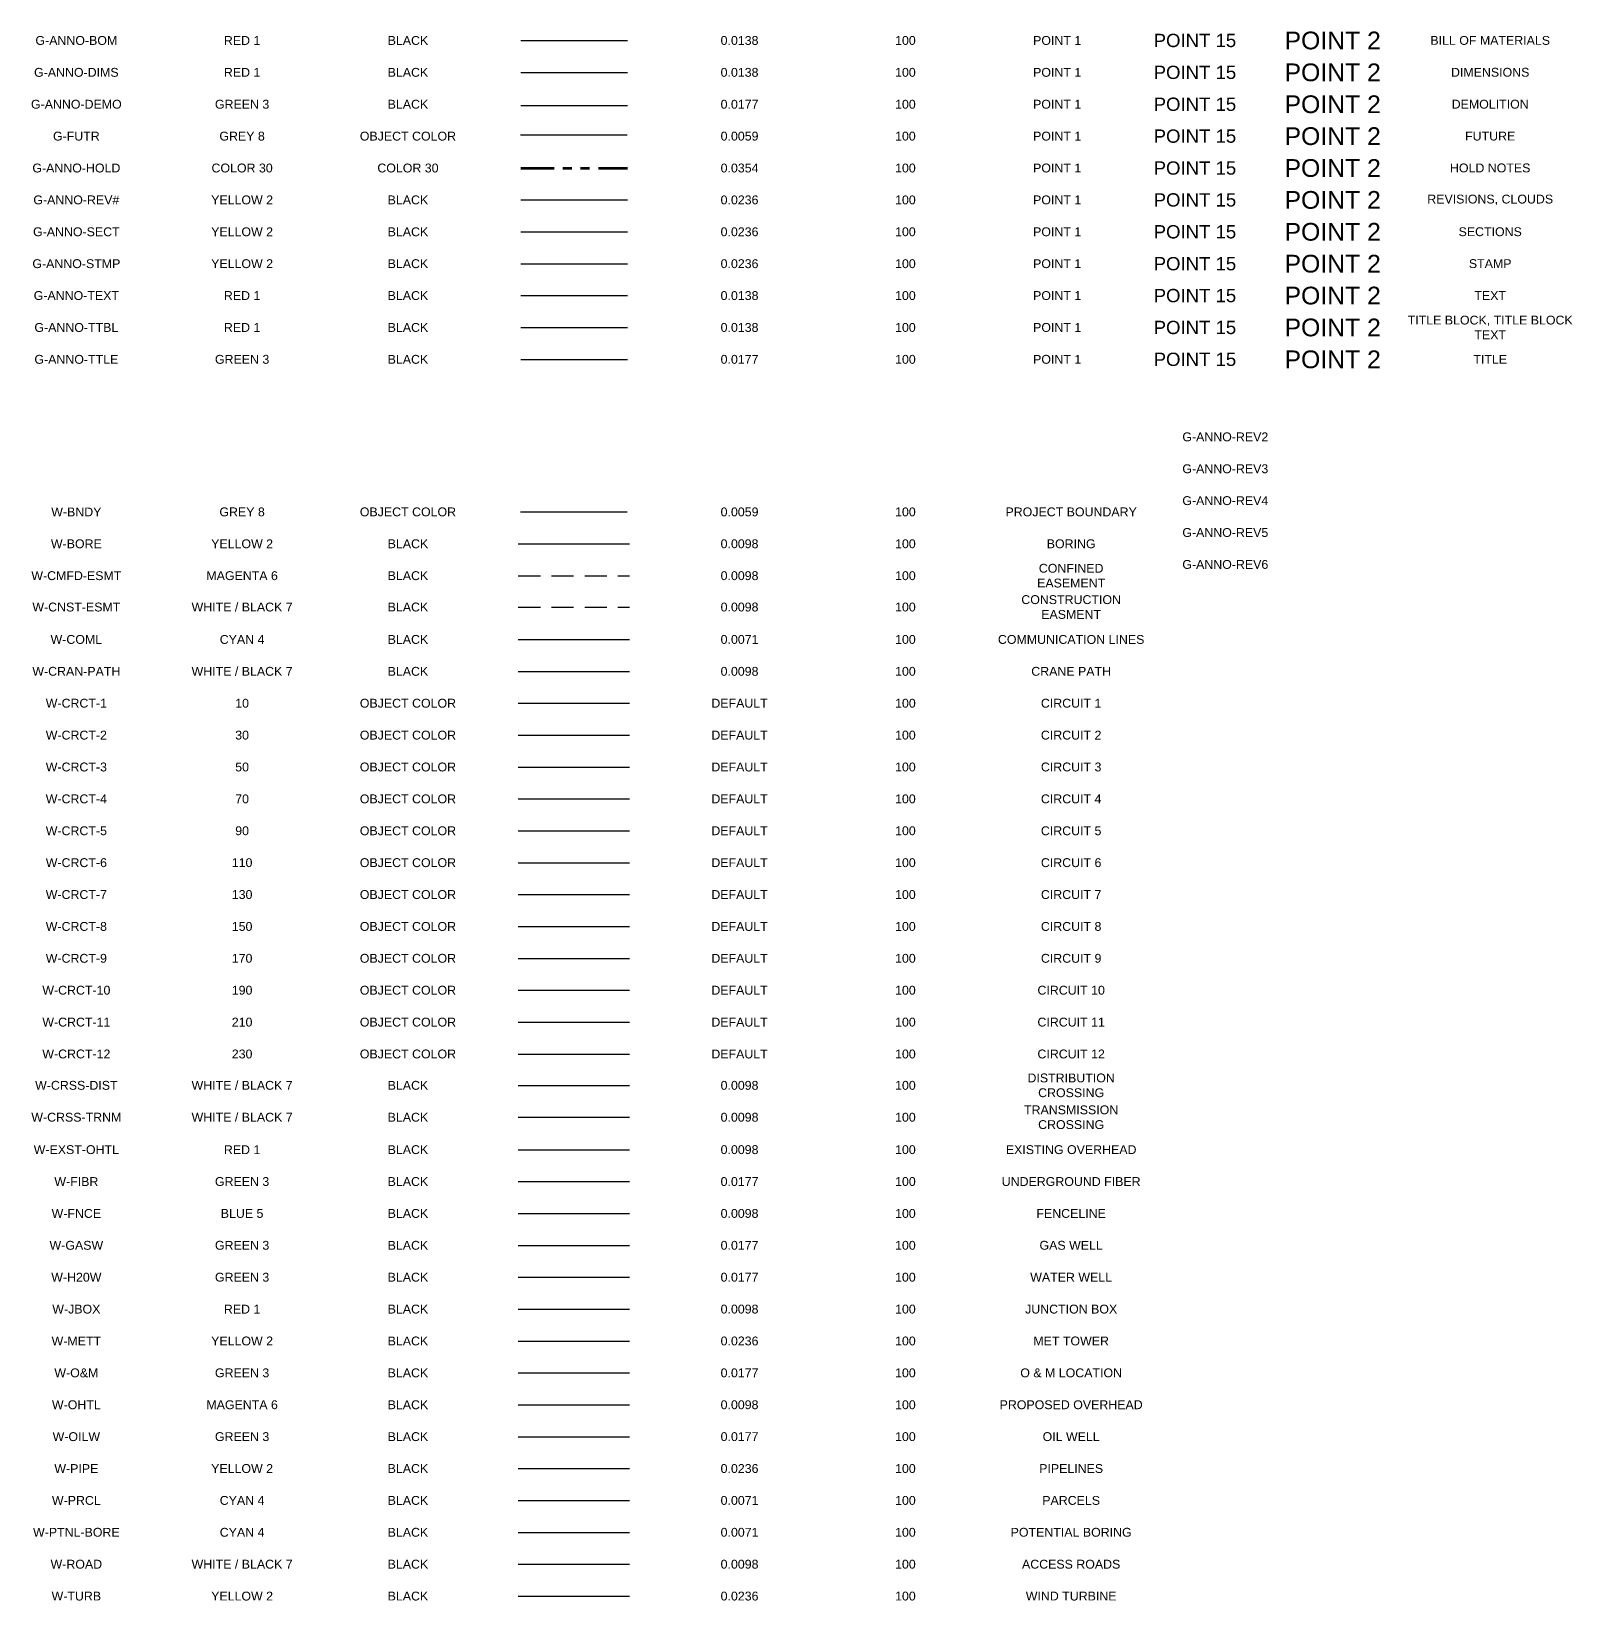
# Model space of a CAD drawing. Header units: inches. Extents: x -23.8 to 31, y -17.1 to 50.4.
# Drawn here: x -20.29 to -2.9, y 18.36 to 36.07 of the extents above; entities that cross this region are included whole.
import ezdxf
from ezdxf.enums import TextEntityAlignment as Align

# ---------------------------------------------------------------- set-up
doc = ezdxf.new("R2010")
doc.units = ezdxf.units.IN
doc.header["$MEASUREMENT"] = 0
doc.linetypes.add('DASHED2', pattern=[0.375, 0.25, -0.125])
doc.linetypes.add('PHANTOM4', pattern=[0.6875, 0.3125, 0.0625, -0.0625, 0.0625, -0.0625, 0.0625, -0.0625])
for name, color, linetype in [('G-ANNO-BOM', 1, 'Continuous'), ('G-ANNO-DEMO', 3, 'Continuous'), ('G-ANNO-DIMS', 1, 'Continuous'), ('G-ANNO-REV1', 2, 'Continuous'), ('G-ANNO-REV2', 2, 'Continuous'), ('G-ANNO-REV3', 2, 'Continuous'), ('G-ANNO-REV4', 2, 'Continuous'), ('G-ANNO-REV5', 2, 'Continuous'), ('G-ANNO-REV6', 2, 'Continuous'), ('G-ANNO-SECT', 2, 'Continuous'), ('G-ANNO-STMP', 2, 'Continuous'), ('G-ANNO-TEXT', 1, 'Continuous'), ('G-ANNO-TTBL', 1, 'Continuous'), ('G-ANNO-TTLE', 3, 'Continuous'), ('G-FUTR', 8, 'Continuous'), ('W-BNDY', 8, 'Continuous'), ('W-BORE', 2, 'Continuous'), ('W-CNFD-ESMT', 6, 'DASHED2'), ('W-CNST-ESMT', 7, 'DASHED2'), ('W-COML', 4, 'COMMUNICATION'), ('W-CRAN-PATH', 7, 'CRANE'), ('W-CRCT-1', 10, 'CIRCUIT 1'), ('W-CRCT-10', 190, 'CIRCUIT 10'), ('W-CRCT-11', 210, 'CIRCUIT 11'), ('W-CRCT-12', 230, 'CIRCUIT 12'), ('W-CRCT-2', 30, 'CIRCUIT 2'), ('W-CRCT-3', 50, 'CIRCUIT 3'), ('W-CRCT-4', 70, 'CIRCUIT 4'), ('W-CRCT-5', 90, 'CIRCUIT 5'), ('W-CRCT-6', 110, 'CIRCUIT 6'), ('W-CRCT-7', 130, 'CIRCUIT 7'), ('W-CRCT-8', 150, 'CIRCUIT 8'), ('W-CRCT-9', 170, 'CIRCUIT 9'), ('W-CRSS-DIST', 7, 'Continuous'), ('W-CRSS-TRNM', 7, 'Continuous'), ('W-EXST-OHTL', 1, 'EXISTING OH'), ('W-FIBR', 3, 'UG FIBER'), ('W-FNCE', 5, 'FENCELINE1'), ('W-GASW', 3, 'Continuous'), ('W-H20W', 3, 'Continuous'), ('W-JBOX', 1, 'Continuous'), ('W-METT', 2, 'Continuous'), ('W-O&M', 3, 'Continuous'), ('W-OHTL', 6, 'OVERHEAD'), ('W-OILW', 3, 'Continuous'), ('W-PIPE', 2, 'PIPELINE'), ('W-PRCL', 4, 'Continuous'), ('W-PTNL-BORE', 4, 'Continuous'), ('W-ROAD', 7, 'Continuous'), ('W-TURB', 2, 'Continuous')]:
    doc.layers.add(name, color=color, linetype=linetype)
doc.layers.add('G-ANNO-HOLD', color=30, linetype='PHANTOM4', lineweight=90)
doc.styles.add('NEI-A', font='Arial.ttf')
doc.styles.get("Standard").update_dxf_attribs({"font": 'Arial.ttf'})
doc.linetypes.add('CIRCUIT 1', pattern='A,0.45,-0.25,["C1",Standard,S=0.1,R=0,X=-0.15,Y=-0.05],-0.1', length=0.8)
doc.linetypes.add('CIRCUIT 10', pattern='A,0.4,-0.25,["C10",Standard,S=0.1,R=0,X=-0.2,Y=-0.05],-0.1', length=0.75)
doc.linetypes.add('CIRCUIT 11', pattern='A,0.4,-0.25,["C11",Standard,S=0.1,R=0,X=-0.2,Y=-0.05],-0.1', length=0.75)
doc.linetypes.add('CIRCUIT 12', pattern='A,0.4,-0.25,["C12",Standard,S=0.1,R=0,X=-0.2,Y=-0.05],-0.1', length=0.75)
doc.linetypes.add('CIRCUIT 2', pattern='A,0.45,-0.25,["C2",Standard,S=0.1,R=0,X=-0.15,Y=-0.05],-0.1', length=0.8)
doc.linetypes.add('CIRCUIT 3', pattern='A,0.45,-0.25,["C3",Standard,S=0.1,R=0,X=-0.15,Y=-0.05],-0.1', length=0.8)
doc.linetypes.add('CIRCUIT 4', pattern='A,0.45,-0.25,["C4",Standard,S=0.1,R=0,X=-0.15,Y=-0.05],-0.1', length=0.8)
doc.linetypes.add('CIRCUIT 5', pattern='A,0.45,-0.25,["C5",Standard,S=0.1,R=0,X=-0.15,Y=-0.05],-0.1', length=0.8)
doc.linetypes.add('CIRCUIT 6', pattern='A,0.45,-0.25,["C6",Standard,S=0.1,R=0,X=-0.15,Y=-0.05],-0.1', length=0.8)
doc.linetypes.add('CIRCUIT 7', pattern='A,0.45,-0.25,["C7",Standard,S=0.1,R=0,X=-0.15,Y=-0.05],-0.1', length=0.8)
doc.linetypes.add('CIRCUIT 8', pattern='A,0.45,-0.25,["C8",Standard,S=0.1,R=0,X=-0.15,Y=-0.05],-0.1', length=0.8)
doc.linetypes.add('CIRCUIT 9', pattern='A,0.45,-0.25,["C9",Standard,S=0.1,R=0,X=-0.15,Y=-0.05],-0.1', length=0.8)
doc.linetypes.add('COMMUNICATION', pattern='A,0.45,-0.25,["COM",Standard,S=0.1,R=0,X=-0.15,Y=-0.05],-0.3', length=1)
doc.linetypes.add('CRANE', pattern='A,0.45,-0.25,["CRANE",Standard,S=0.1,R=0,X=-0.15,Y=-0.05],-0.4', length=1.1)
doc.linetypes.add('EXISTING OH', pattern='A,0.45,-0.25,["EX-OH",Standard,S=0.1,R=0,X=-0.15,Y=-0.05],-0.4', length=1.1)
doc.linetypes.add('FENCELINE1', pattern='A,0.25,-0.1,[133,ltypeshp.shx,S=0.1,R=0,X=-0.1,Y=0],-0.1,1', length=1.45)
doc.linetypes.add('OVERHEAD', pattern='A,0.45,-0.25,["OH",Standard,S=0.1,R=0,X=-0.15,Y=-0.05],-0.15', length=0.85)
doc.linetypes.add('PIPELINE', pattern='A,0.45,-0.25,["PIPE",Standard,S=0.1,R=0,X=-0.15,Y=-0.05],-0.3', length=1)
doc.linetypes.add('UG FIBER', pattern='A,0.45,-0.25,["UG-FB",Standard,S=0.1,R=0,X=-0.15,Y=-0.05],-0.4', length=1.1)

# ---------------------------------------------------------------- blocks, each defined once
blk = doc.blocks.new('NOTES - LAYERS - COLLECTION')
at = {"layer": 'G-ANNO-BOM'}
blk.add_line((-11.942, -1.292), (-10.739, -1.292), dxfattribs=at)
at = {"layer": 'G-ANNO-DEMO'}
blk.add_line((-11.942, -2.026), (-10.739, -2.026), dxfattribs=at)
at = {"layer": 'G-ANNO-DIMS'}
blk.add_line((-11.942, -1.652), (-10.739, -1.652), dxfattribs=at)
at = {"layer": 'G-ANNO-HOLD'}
blk.add_line((-11.942, -2.732), (-10.739, -2.732), dxfattribs=at)
at = {"layer": 'G-ANNO-REV1'}
blk.add_line((-11.942, -3.092), (-10.739, -3.092), dxfattribs=at)
at = {"layer": 'G-ANNO-SECT'}
blk.add_line((-11.942, -3.452), (-10.739, -3.452), dxfattribs=at)
at = {"layer": 'G-ANNO-STMP'}
blk.add_line((-11.942, -3.812), (-10.739, -3.812), dxfattribs=at)
at = {"layer": 'G-ANNO-TEXT'}
blk.add_line((-11.942, -4.172), (-10.739, -4.172), dxfattribs=at)
at = {"layer": 'G-ANNO-TTBL'}
blk.add_line((-11.942, -4.532), (-10.739, -4.532), dxfattribs=at)
at = {"layer": 'G-ANNO-TTLE'}
blk.add_line((-11.942, -4.892), (-10.739, -4.892), dxfattribs=at)
at = {"layer": 'G-FUTR'}
blk.add_line((-11.946, -2.356), (-10.743, -2.356), dxfattribs=at)
at = {"layer": 'W-BNDY'}
blk.add_line((-11.946, -6.615), (-10.743, -6.615), dxfattribs=at)
at = {"layer": 'W-BORE'}
blk.add_line((-11.971, -6.975), (-10.717, -6.975), dxfattribs=at)
at = {"layer": 'W-CNFD-ESMT'}
blk.add_line((-11.971, -7.335), (-10.717, -7.335), dxfattribs=at)
at = {"layer": 'W-CNST-ESMT'}
blk.add_line((-11.971, -7.689), (-10.717, -7.689), dxfattribs=at)
at = {"layer": 'W-COML'}
blk.add_line((-11.971, -8.055), (-10.717, -8.055), dxfattribs=at)
at = {"layer": 'W-CRAN-PATH'}
blk.add_line((-11.971, -8.415), (-10.717, -8.415), dxfattribs=at)
at = {"layer": 'W-CRCT-1'}
blk.add_line((-11.971, -8.775), (-10.717, -8.775), dxfattribs=at)
at = {"layer": 'W-CRCT-10'}
blk.add_line((-11.971, -12.015), (-10.717, -12.015), dxfattribs=at)
at = {"layer": 'W-CRCT-11'}
blk.add_line((-11.971, -12.375), (-10.717, -12.375), dxfattribs=at)
at = {"layer": 'W-CRCT-12'}
blk.add_line((-11.971, -12.735), (-10.717, -12.735), dxfattribs=at)
at = {"layer": 'W-CRCT-2'}
blk.add_line((-11.971, -9.135), (-10.717, -9.135), dxfattribs=at)
at = {"layer": 'W-CRCT-3'}
blk.add_line((-11.971, -9.495), (-10.717, -9.495), dxfattribs=at)
at = {"layer": 'W-CRCT-4'}
blk.add_line((-11.971, -9.855), (-10.717, -9.855), dxfattribs=at)
at = {"layer": 'W-CRCT-5'}
blk.add_line((-11.971, -10.215), (-10.717, -10.215), dxfattribs=at)
at = {"layer": 'W-CRCT-6'}
blk.add_line((-11.971, -10.575), (-10.717, -10.575), dxfattribs=at)
at = {"layer": 'W-CRCT-7'}
blk.add_line((-11.971, -10.935), (-10.717, -10.935), dxfattribs=at)
at = {"layer": 'W-CRCT-8'}
blk.add_line((-11.971, -11.295), (-10.717, -11.295), dxfattribs=at)
at = {"layer": 'W-CRCT-9'}
blk.add_line((-11.971, -11.655), (-10.717, -11.655), dxfattribs=at)
at = {"layer": 'W-CRSS-DIST'}
blk.add_line((-11.971, -13.089), (-10.717, -13.089), dxfattribs=at)
at = {"layer": 'W-CRSS-TRNM'}
blk.add_line((-11.971, -13.449), (-10.717, -13.449), dxfattribs=at)
at = {"layer": 'W-EXST-OHTL'}
blk.add_line((-11.971, -13.815), (-10.717, -13.815), dxfattribs=at)
at = {"layer": 'W-FIBR'}
blk.add_line((-11.971, -14.175), (-10.717, -14.175), dxfattribs=at)
at = {"layer": 'W-FNCE', "ltscale": 0.5}
blk.add_line((-11.971, -14.535), (-10.717, -14.535), dxfattribs=at)
at = {"layer": 'W-GASW'}
blk.add_line((-11.971, -14.895), (-10.717, -14.895), dxfattribs=at)
at = {"layer": 'W-H20W'}
blk.add_line((-11.971, -15.255), (-10.717, -15.255), dxfattribs=at)
at = {"layer": 'W-JBOX'}
blk.add_line((-11.971, -15.615), (-10.717, -15.615), dxfattribs=at)
at = {"layer": 'W-METT'}
blk.add_line((-11.971, -15.975), (-10.717, -15.975), dxfattribs=at)
at = {"layer": 'W-O&M'}
blk.add_line((-11.971, -16.335), (-10.717, -16.335), dxfattribs=at)
at = {"layer": 'W-OHTL'}
blk.add_line((-11.971, -16.695), (-10.717, -16.695), dxfattribs=at)
at = {"layer": 'W-OILW'}
blk.add_line((-11.971, -17.055), (-10.717, -17.055), dxfattribs=at)
at = {"layer": 'W-PIPE'}
blk.add_line((-11.971, -17.415), (-10.717, -17.415), dxfattribs=at)
at = {"layer": 'W-PRCL'}
blk.add_line((-11.971, -17.775), (-10.717, -17.775), dxfattribs=at)
at = {"layer": 'W-PTNL-BORE'}
blk.add_line((-11.971, -18.135), (-10.717, -18.135), dxfattribs=at)
at = {"layer": 'W-ROAD'}
blk.add_line((-11.971, -18.495), (-10.717, -18.495), dxfattribs=at)
at = {"layer": 'W-TURB'}
blk.add_line((-11.971, -18.855), (-10.717, -18.855), dxfattribs=at)
at = {"layer": 'G-ANNO-BOM', "style": 'NEI-A'}
for s, height, p in [('POINT 15', 0.15, (-4.333, -1.292)), ('POINT 2', 0.2, (-2.778, -1.292)), ('G-ANNO-BOM', 0.1, (-16.959, -1.292)), ('RED 1', 0.1, (-15.088, -1.292)), ('BLACK', 0.1, (-13.216, -1.292)), ('0.0138', 0.1, (-9.473, -1.292)), ('100', 0.1, (-7.601, -1.292)), ('POINT 1', 0.1, (-5.888, -1.292))]:
    blk.add_text(s, height=height, dxfattribs=at).set_placement(p, align=Align.MIDDLE_CENTER)
at = {"layer": 'G-ANNO-BOM', "insert": (-1, -1.292), "char_height": 0.1, "width": 2, "attachment_point": 5, "style": 'NEI-A'}
blk.add_mtext('BILL OF MATERIALS', dxfattribs=at)
at = {"layer": 'G-ANNO-DEMO', "style": 'NEI-A'}
for s, height, p in [('POINT 15', 0.15, (-4.333, -2.012)), ('POINT 2', 0.2, (-2.778, -2.012)), ('G-ANNO-DEMO', 0.1, (-16.959, -2.012)), ('GREEN 3', 0.1, (-15.088, -2.012)), ('BLACK', 0.1, (-13.216, -2.012)), ('0.0177', 0.1, (-9.473, -2.012)), ('100', 0.1, (-7.601, -2.012)), ('POINT 1', 0.1, (-5.888, -2.012))]:
    blk.add_text(s, height=height, dxfattribs=at).set_placement(p, align=Align.MIDDLE_CENTER)
at = {"layer": 'G-ANNO-DEMO', "insert": (-1, -2.012), "char_height": 0.1, "width": 2, "attachment_point": 5, "style": 'NEI-A'}
blk.add_mtext('DEMOLITION', dxfattribs=at)
at = {"layer": 'G-ANNO-DIMS', "style": 'NEI-A'}
for s, height, p in [('POINT 15', 0.15, (-4.333, -1.652)), ('POINT 2', 0.2, (-2.778, -1.652)), ('G-ANNO-DIMS', 0.1, (-16.959, -1.652)), ('RED 1', 0.1, (-15.088, -1.652)), ('BLACK', 0.1, (-13.216, -1.652)), ('0.0138', 0.1, (-9.473, -1.652)), ('100', 0.1, (-7.601, -1.652)), ('POINT 1', 0.1, (-5.888, -1.652))]:
    blk.add_text(s, height=height, dxfattribs=at).set_placement(p, align=Align.MIDDLE_CENTER)
at = {"layer": 'G-ANNO-DIMS', "insert": (-1, -1.652), "char_height": 0.1, "width": 2, "attachment_point": 5, "style": 'NEI-A'}
blk.add_mtext('DIMENSIONS', dxfattribs=at)
at = {"layer": 'G-ANNO-HOLD', "style": 'NEI-A'}
for s, height, p in [('POINT 15', 0.15, (-4.333, -2.732)), ('POINT 2', 0.2, (-2.778, -2.732)), ('G-ANNO-HOLD', 0.1, (-16.959, -2.732)), ('COLOR 30', 0.1, (-15.088, -2.732)), ('COLOR 30', 0.1, (-13.216, -2.732)), ('0.0354', 0.1, (-9.473, -2.732)), ('100', 0.1, (-7.601, -2.732)), ('POINT 1', 0.1, (-5.888, -2.732))]:
    blk.add_text(s, height=height, dxfattribs=at).set_placement(p, align=Align.MIDDLE_CENTER)
at = {"layer": 'G-ANNO-HOLD', "insert": (-1, -2.732), "char_height": 0.1, "width": 2, "attachment_point": 5, "style": 'NEI-A'}
blk.add_mtext('HOLD NOTES', dxfattribs=at)
at = {"layer": 'G-ANNO-REV1', "style": 'NEI-A'}
for s, height, p in [('POINT 2', 0.2, (-2.778, -3.092)), ('G-ANNO-REV#', 0.1, (-16.959, -3.092)), ('YELLOW 2', 0.1, (-15.088, -3.092)), ('BLACK', 0.1, (-13.216, -3.092)), ('0.0236', 0.1, (-9.473, -3.092)), ('100', 0.1, (-7.601, -3.092)), ('POINT 1', 0.1, (-5.888, -3.092)), ('POINT 15', 0.15, (-4.333, -3.092))]:
    blk.add_text(s, height=height, dxfattribs=at).set_placement(p, align=Align.MIDDLE_CENTER)
at = {"layer": 'G-ANNO-REV1', "insert": (-1, -3.092), "char_height": 0.1, "width": 2, "attachment_point": 5, "style": 'NEI-A'}
blk.add_mtext('REVISIONS, CLOUDS', dxfattribs=at)
at = {"layer": 'G-ANNO-REV2', "insert": (-3.99, -5.768), "char_height": 0.1, "attachment_point": 5, "style": 'NEI-A'}
blk.add_mtext('G-ANNO-REV2', dxfattribs=at)
at = {"layer": 'G-ANNO-REV3', "insert": (-3.99, -6.128), "char_height": 0.1, "attachment_point": 5, "style": 'NEI-A'}
blk.add_mtext('G-ANNO-REV3', dxfattribs=at)
at = {"layer": 'G-ANNO-REV4', "insert": (-3.99, -6.488), "char_height": 0.1, "attachment_point": 5, "style": 'NEI-A'}
blk.add_mtext('G-ANNO-REV4', dxfattribs=at)
at = {"layer": 'G-ANNO-REV5', "insert": (-3.99, -6.848), "char_height": 0.1, "attachment_point": 5, "style": 'NEI-A'}
blk.add_mtext('G-ANNO-REV5', dxfattribs=at)
at = {"layer": 'G-ANNO-REV6', "insert": (-3.99, -7.208), "char_height": 0.1, "attachment_point": 5, "style": 'NEI-A'}
blk.add_mtext('G-ANNO-REV6', dxfattribs=at)
at = {"layer": 'G-ANNO-SECT', "style": 'NEI-A'}
for s, height, p in [('POINT 2', 0.2, (-2.778, -3.452)), ('G-ANNO-SECT', 0.1, (-16.959, -3.452)), ('YELLOW 2', 0.1, (-15.088, -3.452)), ('BLACK', 0.1, (-13.216, -3.452)), ('0.0236', 0.1, (-9.473, -3.452)), ('100', 0.1, (-7.601, -3.452)), ('POINT 1', 0.1, (-5.888, -3.452)), ('POINT 15', 0.15, (-4.333, -3.452))]:
    blk.add_text(s, height=height, dxfattribs=at).set_placement(p, align=Align.MIDDLE_CENTER)
at = {"layer": 'G-ANNO-SECT', "insert": (-1, -3.452), "char_height": 0.1, "width": 2, "attachment_point": 5, "style": 'NEI-A'}
blk.add_mtext('SECTIONS', dxfattribs=at)
at = {"layer": 'G-ANNO-STMP', "style": 'NEI-A'}
for s, height, p in [('POINT 2', 0.2, (-2.778, -3.812)), ('G-ANNO-STMP', 0.1, (-16.959, -3.812)), ('YELLOW 2', 0.1, (-15.088, -3.812)), ('BLACK', 0.1, (-13.216, -3.812)), ('0.0236', 0.1, (-9.473, -3.812)), ('100', 0.1, (-7.601, -3.812)), ('POINT 1', 0.1, (-5.888, -3.812)), ('POINT 15', 0.15, (-4.333, -3.812))]:
    blk.add_text(s, height=height, dxfattribs=at).set_placement(p, align=Align.MIDDLE_CENTER)
at = {"layer": 'G-ANNO-STMP', "insert": (-1, -3.812), "char_height": 0.1, "width": 2, "attachment_point": 5, "style": 'NEI-A'}
blk.add_mtext('STAMP', dxfattribs=at)
at = {"layer": 'G-ANNO-TEXT', "style": 'NEI-A'}
for s, height, p in [('POINT 2', 0.2, (-2.778, -4.172)), ('G-ANNO-TEXT', 0.1, (-16.959, -4.172)), ('RED 1', 0.1, (-15.088, -4.172)), ('BLACK', 0.1, (-13.216, -4.172)), ('0.0138', 0.1, (-9.473, -4.172)), ('100', 0.1, (-7.601, -4.172)), ('POINT 1', 0.1, (-5.888, -4.172)), ('POINT 15', 0.15, (-4.333, -4.172))]:
    blk.add_text(s, height=height, dxfattribs=at).set_placement(p, align=Align.MIDDLE_CENTER)
at = {"layer": 'G-ANNO-TEXT', "insert": (-1, -4.172), "char_height": 0.1, "width": 2, "attachment_point": 5, "style": 'NEI-A'}
blk.add_mtext('TEXT', dxfattribs=at)
at = {"layer": 'G-ANNO-TTBL', "style": 'NEI-A'}
for s, height, p in [('G-ANNO-TTBL', 0.1, (-16.959, -4.532)), ('RED 1', 0.1, (-15.088, -4.532)), ('BLACK', 0.1, (-13.216, -4.532)), ('0.0138', 0.1, (-9.473, -4.532)), ('100', 0.1, (-7.601, -4.532)), ('POINT 1', 0.1, (-5.888, -4.532)), ('POINT 15', 0.15, (-4.333, -4.532)), ('POINT 2', 0.2, (-2.778, -4.532))]:
    blk.add_text(s, height=height, dxfattribs=at).set_placement(p, align=Align.MIDDLE_CENTER)
at = {"layer": 'G-ANNO-TTBL', "insert": (-1, -4.532), "char_height": 0.1, "width": 2, "attachment_point": 5, "style": 'NEI-A'}
blk.add_mtext('TITLE BLOCK, TITLE BLOCK TEXT', dxfattribs=at)
at = {"layer": 'G-ANNO-TTLE', "style": 'NEI-A'}
for s, height, p in [('G-ANNO-TTLE', 0.1, (-16.959, -4.892)), ('GREEN 3', 0.1, (-15.088, -4.892)), ('BLACK', 0.1, (-13.216, -4.892)), ('0.0177', 0.1, (-9.473, -4.892)), ('100', 0.1, (-7.601, -4.892)), ('POINT 1', 0.1, (-5.888, -4.892)), ('POINT 15', 0.15, (-4.333, -4.892)), ('POINT 2', 0.2, (-2.778, -4.892))]:
    blk.add_text(s, height=height, dxfattribs=at).set_placement(p, align=Align.MIDDLE_CENTER)
at = {"layer": 'G-ANNO-TTLE', "insert": (-1, -4.892), "char_height": 0.1, "width": 2, "attachment_point": 5, "style": 'NEI-A'}
blk.add_mtext('TITLE', dxfattribs=at)
at = {"layer": 'G-FUTR', "style": 'NEI-A'}
for s, height, p in [('POINT 15', 0.15, (-4.333, -2.372)), ('POINT 2', 0.2, (-2.778, -2.372)), ('G-FUTR', 0.1, (-16.959, -2.372)), ('GREY 8', 0.1, (-15.088, -2.372)), ('OBJECT COLOR', 0.1, (-13.216, -2.372)), ('0.0059', 0.1, (-9.473, -2.372)), ('100', 0.1, (-7.601, -2.372)), ('POINT 1', 0.1, (-5.888, -2.372))]:
    blk.add_text(s, height=height, dxfattribs=at).set_placement(p, align=Align.MIDDLE_CENTER)
at = {"layer": 'G-FUTR', "insert": (-1, -2.372), "char_height": 0.1, "width": 2, "attachment_point": 5, "style": 'NEI-A'}
blk.add_mtext('FUTURE', dxfattribs=at)
at = {"layer": 'W-BNDY', "char_height": 0.1, "attachment_point": 5, "style": 'NEI-A'}
for s, insert in [('W-BNDY', (-16.959, -6.615)), ('GREY 8', (-15.088, -6.615)), ('OBJECT COLOR', (-13.216, -6.615)), ('0.0059', (-9.473, -6.615))]:
    blk.add_mtext(s, dxfattribs=dict(at, insert=insert))
for s, width, insert in [('100', 0.66323, (-7.601, -6.615)), ('PROJECT BOUNDARY', 1.60857, (-5.73, -6.615))]:
    blk.add_mtext_dynamic_manual_height_columns(s, width=width, gutter_width=0.5, heights=[0], dxfattribs=dict(at, insert=insert))
at = {"layer": 'W-BORE', "char_height": 0.1, "attachment_point": 5, "style": 'NEI-A'}
for s, insert in [('W-BORE', (-16.959, -6.975)), ('YELLOW 2', (-15.088, -6.975)), ('BLACK', (-13.216, -6.975)), ('0.0098', (-9.473, -6.975))]:
    blk.add_mtext(s, dxfattribs=dict(at, insert=insert))
for s, insert in [('100', (-7.601, -6.975)), ('BORING', (-5.73, -6.975))]:
    blk.add_mtext_dynamic_manual_height_columns(s, width=0.66323, gutter_width=0.5, heights=[0], dxfattribs=dict(at, insert=insert))
at = {"layer": 'W-CNFD-ESMT', "char_height": 0.1, "attachment_point": 5, "style": 'NEI-A'}
for s, insert in [('CONFINED EASEMENT', (-5.73, -7.335)), ('100', (-7.601, -7.335))]:
    blk.add_mtext_dynamic_manual_height_columns(s, width=0.66323, gutter_width=0.5, heights=[0], dxfattribs=dict(at, insert=insert))
for s, insert in [('W-CMFD-ESMT', (-16.959, -7.335)), ('MAGENTA 6', (-15.088, -7.335)), ('BLACK', (-13.216, -7.335)), ('0.0098', (-9.473, -7.335))]:
    blk.add_mtext(s, dxfattribs=dict(at, insert=insert))
at = {"layer": 'W-CNST-ESMT', "char_height": 0.1, "attachment_point": 5, "style": 'NEI-A'}
for s, insert in [('CONSTRUCTION EASMENT', (-5.73, -7.689)), ('100', (-7.601, -7.689))]:
    blk.add_mtext_dynamic_manual_height_columns(s, width=0.66323, gutter_width=0.5, heights=[0], dxfattribs=dict(at, insert=insert))
for s, insert in [('W-CNST-ESMT', (-16.959, -7.689)), ('WHITE / BLACK 7', (-15.088, -7.689)), ('BLACK', (-13.216, -7.689)), ('0.0098', (-9.473, -7.689))]:
    blk.add_mtext(s, dxfattribs=dict(at, insert=insert))
at = {"layer": 'W-COML', "char_height": 0.1, "attachment_point": 5, "style": 'NEI-A'}
for s, insert in [('W-COML', (-16.959, -8.055)), ('CYAN 4', (-15.088, -8.055)), ('BLACK', (-13.216, -8.055)), ('0.0071', (-9.473, -8.055))]:
    blk.add_mtext(s, dxfattribs=dict(at, insert=insert))
for s, width, insert in [('100', 0.66323, (-7.601, -8.055)), ('COMMUNICATION LINES', 1.76602, (-5.73, -8.055))]:
    blk.add_mtext_dynamic_manual_height_columns(s, width=width, gutter_width=0.5, heights=[0], dxfattribs=dict(at, insert=insert))
at = {"layer": 'W-CRAN-PATH', "char_height": 0.1, "attachment_point": 5, "style": 'NEI-A'}
for s, insert in [('W-CRAN-PATH', (-16.959, -8.415)), ('WHITE / BLACK 7', (-15.088, -8.415)), ('BLACK', (-13.216, -8.415)), ('0.0098', (-9.473, -8.415))]:
    blk.add_mtext(s, dxfattribs=dict(at, insert=insert))
for s, width, insert in [('100', 0.66323, (-7.601, -8.415)), ('CRANE PATH', 1.09456, (-5.73, -8.415))]:
    blk.add_mtext_dynamic_manual_height_columns(s, width=width, gutter_width=0.5, heights=[0], dxfattribs=dict(at, insert=insert))
at = {"layer": 'W-CRCT-1', "char_height": 0.1, "attachment_point": 5, "style": 'NEI-A'}
for s, insert in [('W-CRCT-1', (-16.959, -8.775)), ('10', (-15.088, -8.775)), ('OBJECT COLOR', (-13.216, -8.775)), ('DEFAULT', (-9.473, -8.775))]:
    blk.add_mtext(s, dxfattribs=dict(at, insert=insert))
for s, insert in [('100', (-7.601, -8.775)), ('CIRCUIT 1', (-5.73, -8.775))]:
    blk.add_mtext_dynamic_manual_height_columns(s, width=0.66323, gutter_width=0.5, heights=[0], dxfattribs=dict(at, insert=insert))
at = {"layer": 'W-CRCT-10', "char_height": 0.1, "attachment_point": 5, "style": 'NEI-A'}
for s, insert in [('W-CRCT-10', (-16.959, -12.015)), ('190', (-15.088, -12.015)), ('OBJECT COLOR', (-13.216, -12.015)), ('DEFAULT', (-9.473, -12.015))]:
    blk.add_mtext(s, dxfattribs=dict(at, insert=insert))
for s, width, insert in [('100', 0.66323, (-7.601, -12.015)), ('CIRCUIT 10', 0.91299, (-5.73, -12.015))]:
    blk.add_mtext_dynamic_manual_height_columns(s, width=width, gutter_width=0.5, heights=[0], dxfattribs=dict(at, insert=insert))
at = {"layer": 'W-CRCT-11', "char_height": 0.1, "attachment_point": 5, "style": 'NEI-A'}
for s, insert in [('W-CRCT-11', (-16.959, -12.375)), ('210', (-15.088, -12.375)), ('OBJECT COLOR', (-13.216, -12.375)), ('DEFAULT', (-9.473, -12.375))]:
    blk.add_mtext(s, dxfattribs=dict(at, insert=insert))
for s, width, insert in [('100', 0.66323, (-7.601, -12.375)), ('CIRCUIT 11', 0.87352, (-5.73, -12.375))]:
    blk.add_mtext_dynamic_manual_height_columns(s, width=width, gutter_width=0.5, heights=[0], dxfattribs=dict(at, insert=insert))
at = {"layer": 'W-CRCT-12', "char_height": 0.1, "attachment_point": 5, "style": 'NEI-A'}
for s, insert in [('W-CRCT-12', (-16.959, -12.735)), ('230', (-15.088, -12.735)), ('OBJECT COLOR', (-13.216, -12.735)), ('DEFAULT', (-9.473, -12.735))]:
    blk.add_mtext(s, dxfattribs=dict(at, insert=insert))
for s, width, insert in [('100', 0.66323, (-7.601, -12.735)), ('\\pxt6;CIRCUIT 12', 0.91347, (-5.73, -12.735))]:
    blk.add_mtext_dynamic_manual_height_columns(s, width=width, gutter_width=0.5, heights=[0], dxfattribs=dict(at, insert=insert))
at = {"layer": 'W-CRCT-2', "char_height": 0.1, "attachment_point": 5, "style": 'NEI-A'}
for s, insert in [('W-CRCT-2', (-16.959, -9.135)), ('30', (-15.088, -9.135)), ('OBJECT COLOR', (-13.216, -9.135)), ('DEFAULT', (-9.473, -9.135))]:
    blk.add_mtext(s, dxfattribs=dict(at, insert=insert))
for s, width, insert in [('100', 0.66323, (-7.601, -9.135)), ('CIRCUIT 2', 0.86039, (-5.73, -9.135))]:
    blk.add_mtext_dynamic_manual_height_columns(s, width=width, gutter_width=0.5, heights=[0], dxfattribs=dict(at, insert=insert))
at = {"layer": 'W-CRCT-3', "char_height": 0.1, "attachment_point": 5, "style": 'NEI-A'}
for s, insert in [('W-CRCT-3', (-16.959, -9.495)), ('50', (-15.088, -9.495)), ('OBJECT COLOR', (-13.216, -9.495)), ('DEFAULT', (-9.473, -9.495))]:
    blk.add_mtext(s, dxfattribs=dict(at, insert=insert))
for s, width, insert in [('100', 0.66323, (-7.601, -9.495)), ('CIRCUIT 3', 1.0181, (-5.73, -9.495))]:
    blk.add_mtext_dynamic_manual_height_columns(s, width=width, gutter_width=0.5, heights=[0], dxfattribs=dict(at, insert=insert))
at = {"layer": 'W-CRCT-4', "char_height": 0.1, "attachment_point": 5, "style": 'NEI-A'}
for s, insert in [('W-CRCT-4', (-16.959, -9.855)), ('70', (-15.088, -9.855)), ('OBJECT COLOR', (-13.216, -9.855)), ('DEFAULT', (-9.473, -9.855))]:
    blk.add_mtext(s, dxfattribs=dict(at, insert=insert))
for s, width, insert in [('100', 0.66323, (-7.601, -9.855)), ('CIRCUIT 4', 1.76738, (-5.73, -9.855))]:
    blk.add_mtext_dynamic_manual_height_columns(s, width=width, gutter_width=0.5, heights=[0], dxfattribs=dict(at, insert=insert))
at = {"layer": 'W-CRCT-5', "char_height": 0.1, "attachment_point": 5, "style": 'NEI-A'}
for s, insert in [('W-CRCT-5', (-16.959, -10.215)), ('90', (-15.088, -10.215)), ('OBJECT COLOR', (-13.216, -10.215)), ('DEFAULT', (-9.473, -10.215))]:
    blk.add_mtext(s, dxfattribs=dict(at, insert=insert))
for s, width, insert in [('100', 0.66323, (-7.601, -10.215)), ('CIRCUIT 5', 1.00497, (-5.73, -10.215))]:
    blk.add_mtext_dynamic_manual_height_columns(s, width=width, gutter_width=0.5, heights=[0], dxfattribs=dict(at, insert=insert))
at = {"layer": 'W-CRCT-6', "char_height": 0.1, "attachment_point": 5, "style": 'NEI-A'}
for s, insert in [('W-CRCT-6', (-16.959, -10.575)), ('110', (-15.088, -10.575)), ('OBJECT COLOR', (-13.216, -10.575)), ('DEFAULT', (-9.473, -10.575))]:
    blk.add_mtext(s, dxfattribs=dict(at, insert=insert))
for s, width, insert in [('100', 0.66323, (-7.601, -10.575)), ('CIRCUIT 6', 0.97871, (-5.73, -10.575))]:
    blk.add_mtext_dynamic_manual_height_columns(s, width=width, gutter_width=0.5, heights=[0], dxfattribs=dict(at, insert=insert))
at = {"layer": 'W-CRCT-7', "char_height": 0.1, "attachment_point": 5, "style": 'NEI-A'}
for s, insert in [('W-CRCT-7', (-16.959, -10.935)), ('130', (-15.088, -10.935)), ('OBJECT COLOR', (-13.216, -10.935)), ('DEFAULT', (-9.473, -10.935))]:
    blk.add_mtext(s, dxfattribs=dict(at, insert=insert))
for s, width, insert in [('100', 0.66323, (-7.601, -10.935)), ('CIRCUIT 7', 0.72895, (-5.73, -10.935))]:
    blk.add_mtext_dynamic_manual_height_columns(s, width=width, gutter_width=0.5, heights=[0], dxfattribs=dict(at, insert=insert))
at = {"layer": 'W-CRCT-8', "char_height": 0.1, "attachment_point": 5, "style": 'NEI-A'}
for s, insert in [('W-CRCT-8', (-16.959, -11.295)), ('150', (-15.088, -11.295)), ('OBJECT COLOR', (-13.216, -11.295)), ('DEFAULT', (-9.473, -11.295))]:
    blk.add_mtext(s, dxfattribs=dict(at, insert=insert))
for s, width, insert in [('100', 0.66323, (-7.601, -11.295)), ('CIRCUIT 8', 0.96554, (-5.73, -11.295))]:
    blk.add_mtext_dynamic_manual_height_columns(s, width=width, gutter_width=0.5, heights=[0], dxfattribs=dict(at, insert=insert))
at = {"layer": 'W-CRCT-9', "char_height": 0.1, "attachment_point": 5, "style": 'NEI-A'}
for s, insert in [('W-CRCT-9', (-16.959, -11.655)), ('170', (-15.088, -11.655)), ('OBJECT COLOR', (-13.216, -11.655)), ('DEFAULT', (-9.473, -11.655))]:
    blk.add_mtext(s, dxfattribs=dict(at, insert=insert))
for s, width, insert in [('100', 0.66323, (-7.601, -11.655)), ('CIRCUIT 9', 0.92612, (-5.73, -11.655))]:
    blk.add_mtext_dynamic_manual_height_columns(s, width=width, gutter_width=0.5, heights=[0], dxfattribs=dict(at, insert=insert))
at = {"layer": 'W-CRSS-DIST', "char_height": 0.1, "attachment_point": 5, "style": 'NEI-A'}
for s, insert in [('W-CRSS-DIST', (-16.959, -13.089)), ('WHITE / BLACK 7', (-15.088, -13.089)), ('BLACK', (-13.216, -13.089)), ('0.0098', (-9.473, -13.089))]:
    blk.add_mtext(s, dxfattribs=dict(at, insert=insert))
for s, insert in [('100', (-7.601, -13.089)), ('DISTRIBUTION CROSSING', (-5.73, -13.089))]:
    blk.add_mtext_dynamic_manual_height_columns(s, width=0.66323, gutter_width=0.5, heights=[0], dxfattribs=dict(at, insert=insert))
at = {"layer": 'W-CRSS-TRNM', "char_height": 0.1, "attachment_point": 5, "style": 'NEI-A'}
for s, insert in [('W-CRSS-TRNM', (-16.959, -13.449)), ('WHITE / BLACK 7', (-15.088, -13.449)), ('BLACK', (-13.216, -13.449)), ('0.0098', (-9.473, -13.449))]:
    blk.add_mtext(s, dxfattribs=dict(at, insert=insert))
for s, insert in [('100', (-7.601, -13.449)), ('TRANSMISSION CROSSING', (-5.73, -13.449))]:
    blk.add_mtext_dynamic_manual_height_columns(s, width=0.66323, gutter_width=0.5, heights=[0], dxfattribs=dict(at, insert=insert))
at = {"layer": 'W-EXST-OHTL', "char_height": 0.1, "attachment_point": 5, "style": 'NEI-A'}
for s, insert in [('W-EXST-OHTL', (-16.959, -13.815)), ('RED 1', (-15.088, -13.815)), ('BLACK', (-13.216, -13.815)), ('0.0098', (-9.473, -13.815))]:
    blk.add_mtext(s, dxfattribs=dict(at, insert=insert))
for s, width, insert in [('100', 0.66323, (-7.601, -13.815)), ('EXISTING OVERHEAD', 1.81435, (-5.73, -13.815))]:
    blk.add_mtext_dynamic_manual_height_columns(s, width=width, gutter_width=0.5, heights=[0], dxfattribs=dict(at, insert=insert))
at = {"layer": 'W-FIBR', "char_height": 0.1, "attachment_point": 5, "style": 'NEI-A'}
for s, insert in [('W-FIBR', (-16.959, -14.175)), ('GREEN 3', (-15.088, -14.175)), ('BLACK', (-13.216, -14.175)), ('0.0177', (-9.473, -14.175))]:
    blk.add_mtext(s, dxfattribs=dict(at, insert=insert))
for s, width, insert in [('100', 0.66323, (-7.601, -14.175)), ('UNDERGROUND FIBER', 1.77301, (-5.73, -14.175))]:
    blk.add_mtext_dynamic_manual_height_columns(s, width=width, gutter_width=0.5, heights=[0], dxfattribs=dict(at, insert=insert))
at = {"layer": 'W-FNCE', "char_height": 0.1, "attachment_point": 5, "style": 'NEI-A'}
for s, insert in [('W-FNCE', (-16.959, -14.535)), ('BLUE 5', (-15.088, -14.535)), ('BLACK', (-13.216, -14.535)), ('0.0098', (-9.473, -14.535))]:
    blk.add_mtext(s, dxfattribs=dict(at, insert=insert))
for s, insert in [('100', (-7.601, -14.535)), ('FENCELINE', (-5.73, -14.535))]:
    blk.add_mtext_dynamic_manual_height_columns(s, width=0.66323, gutter_width=0.5, heights=[0], dxfattribs=dict(at, insert=insert))
at = {"layer": 'W-GASW', "char_height": 0.1, "attachment_point": 5, "style": 'NEI-A'}
for s, insert in [('W-GASW', (-16.959, -14.895)), ('GREEN 3', (-15.088, -14.895)), ('BLACK', (-13.216, -14.895)), ('0.0177', (-9.473, -14.895))]:
    blk.add_mtext(s, dxfattribs=dict(at, insert=insert))
for s, width, insert in [('100', 0.66323, (-7.601, -14.895)), ('GAS WELL', 0.92078, (-5.73, -14.895))]:
    blk.add_mtext_dynamic_manual_height_columns(s, width=width, gutter_width=0.5, heights=[0], dxfattribs=dict(at, insert=insert))
at = {"layer": 'W-H20W', "char_height": 0.1, "attachment_point": 5, "style": 'NEI-A'}
for s, insert in [('W-H20W', (-16.959, -15.255)), ('GREEN 3', (-15.088, -15.255)), ('BLACK', (-13.216, -15.255)), ('0.0177', (-9.473, -15.255))]:
    blk.add_mtext(s, dxfattribs=dict(at, insert=insert))
for s, width, insert in [('100', 0.66323, (-7.601, -15.255)), ('WATER WELL', 1.23163, (-5.73, -15.255))]:
    blk.add_mtext_dynamic_manual_height_columns(s, width=width, gutter_width=0.5, heights=[0], dxfattribs=dict(at, insert=insert))
at = {"layer": 'W-JBOX', "char_height": 0.1, "attachment_point": 5, "style": 'NEI-A'}
for s, insert in [('W-JBOX', (-16.959, -15.615)), ('RED 1', (-15.088, -15.615)), ('BLACK', (-13.216, -15.615)), ('0.0098', (-9.473, -15.615))]:
    blk.add_mtext(s, dxfattribs=dict(at, insert=insert))
for s, width, insert in [('100', 0.66323, (-7.601, -15.615)), ('JUNCTION BOX', 1.12685, (-5.73, -15.615))]:
    blk.add_mtext_dynamic_manual_height_columns(s, width=width, gutter_width=0.5, heights=[0], dxfattribs=dict(at, insert=insert))
at = {"layer": 'W-METT', "char_height": 0.1, "attachment_point": 5, "style": 'NEI-A'}
for s, insert in [('W-METT', (-16.959, -15.975)), ('YELLOW 2', (-15.088, -15.975)), ('BLACK', (-13.216, -15.975)), ('0.0236', (-9.473, -15.975))]:
    blk.add_mtext(s, dxfattribs=dict(at, insert=insert))
for s, width, insert in [('100', 0.66323, (-7.601, -15.975)), ('MET TOWER', 1.37356, (-5.73, -15.975))]:
    blk.add_mtext_dynamic_manual_height_columns(s, width=width, gutter_width=0.5, heights=[0], dxfattribs=dict(at, insert=insert))
at = {"layer": 'W-O&M', "char_height": 0.1, "attachment_point": 5, "style": 'NEI-A'}
for s, insert in [('W-O&M', (-16.959, -16.335)), ('GREEN 3', (-15.088, -16.335)), ('BLACK', (-13.216, -16.335)), ('0.0177', (-9.473, -16.335))]:
    blk.add_mtext(s, dxfattribs=dict(at, insert=insert))
for s, width, insert in [('100', 0.66323, (-7.601, -16.335)), ('O & M LOCATION', 1.26742, (-5.73, -16.335))]:
    blk.add_mtext_dynamic_manual_height_columns(s, width=width, gutter_width=0.5, heights=[0], dxfattribs=dict(at, insert=insert))
at = {"layer": 'W-OHTL', "char_height": 0.1, "attachment_point": 5, "style": 'NEI-A'}
for s, insert in [('W-OHTL', (-16.959, -16.695)), ('MAGENTA 6', (-15.088, -16.695)), ('BLACK', (-13.216, -16.695)), ('0.0098', (-9.473, -16.695))]:
    blk.add_mtext(s, dxfattribs=dict(at, insert=insert))
for s, width, insert in [('100', 0.66323, (-7.601, -16.695)), ('PROPOSED OVERHEAD', 1.81107, (-5.73, -16.695))]:
    blk.add_mtext_dynamic_manual_height_columns(s, width=width, gutter_width=0.5, heights=[0], dxfattribs=dict(at, insert=insert))
at = {"layer": 'W-OILW', "char_height": 0.1, "attachment_point": 5, "style": 'NEI-A'}
for s, insert in [('W-OILW', (-16.959, -17.055)), ('GREEN 3', (-15.088, -17.055)), ('BLACK', (-13.216, -17.055)), ('0.0177', (-9.473, -17.055))]:
    blk.add_mtext(s, dxfattribs=dict(at, insert=insert))
for s, insert in [('100', (-7.601, -17.055)), ('OIL WELL', (-5.73, -17.055))]:
    blk.add_mtext_dynamic_manual_height_columns(s, width=0.66323, gutter_width=0.5, heights=[0], dxfattribs=dict(at, insert=insert))
at = {"layer": 'W-PIPE', "char_height": 0.1, "attachment_point": 5, "style": 'NEI-A'}
for s, insert in [('W-PIPE', (-16.959, -17.415)), ('YELLOW 2', (-15.088, -17.415)), ('BLACK', (-13.216, -17.415)), ('0.0236', (-9.473, -17.415))]:
    blk.add_mtext(s, dxfattribs=dict(at, insert=insert))
for s, insert in [('100', (-7.601, -17.415)), ('PIPELINES', (-5.73, -17.415))]:
    blk.add_mtext_dynamic_manual_height_columns(s, width=0.66323, gutter_width=0.5, heights=[0], dxfattribs=dict(at, insert=insert))
at = {"layer": 'W-PRCL', "char_height": 0.1, "attachment_point": 5, "style": 'NEI-A'}
for s, insert in [('W-PRCL', (-16.959, -17.775)), ('CYAN 4', (-15.088, -17.775)), ('BLACK', (-13.216, -17.775)), ('0.0071', (-9.473, -17.775))]:
    blk.add_mtext(s, dxfattribs=dict(at, insert=insert))
for s, insert in [('100', (-7.601, -17.775)), ('PARCELS', (-5.73, -17.775))]:
    blk.add_mtext_dynamic_manual_height_columns(s, width=0.66323, gutter_width=0.5, heights=[0], dxfattribs=dict(at, insert=insert))
at = {"layer": 'W-PTNL-BORE', "char_height": 0.1, "attachment_point": 5, "style": 'NEI-A'}
for s, insert in [('W-PTNL-BORE', (-16.959, -18.135)), ('CYAN 4', (-15.088, -18.135)), ('BLACK', (-13.216, -18.135)), ('0.0071', (-9.473, -18.135))]:
    blk.add_mtext(s, dxfattribs=dict(at, insert=insert))
for s, width, insert in [('100', 0.66323, (-7.601, -18.135)), ('POTENTIAL BORING', 1.61887, (-5.73, -18.135))]:
    blk.add_mtext_dynamic_manual_height_columns(s, width=width, gutter_width=0.5, heights=[0], dxfattribs=dict(at, insert=insert))
at = {"layer": 'W-ROAD', "char_height": 0.1, "attachment_point": 5, "style": 'NEI-A'}
for s, insert in [('W-ROAD', (-16.959, -18.495)), ('WHITE / BLACK 7', (-15.088, -18.495)), ('BLACK', (-13.216, -18.495)), ('0.0098', (-9.473, -18.495))]:
    blk.add_mtext(s, dxfattribs=dict(at, insert=insert))
for s, width, insert in [('100', 0.66323, (-7.601, -18.495)), ('ACCESS ROADS', 1.2007, (-5.73, -18.495))]:
    blk.add_mtext_dynamic_manual_height_columns(s, width=width, gutter_width=0.5, heights=[0], dxfattribs=dict(at, insert=insert))
at = {"layer": 'W-TURB', "char_height": 0.1, "attachment_point": 5, "style": 'NEI-A'}
for s, insert in [('W-TURB', (-16.959, -18.855)), ('YELLOW 2', (-15.088, -18.855)), ('BLACK', (-13.216, -18.855)), ('0.0236', (-9.473, -18.855))]:
    blk.add_mtext(s, dxfattribs=dict(at, insert=insert))
for s, width, insert in [('100', 0.66323, (-7.601, -18.855)), ('WIND TURBINE', 1.13329, (-5.73, -18.855))]:
    blk.add_mtext_dynamic_manual_height_columns(s, width=width, gutter_width=0.5, heights=[0], dxfattribs=dict(at, insert=insert))

msp = doc.modelspace()

# ---------------------------------------------------------------- block references
msp.add_blockref('NOTES - LAYERS - COLLECTION', (-2.826, 37.263))

doc.saveas('drawing.dxf')
